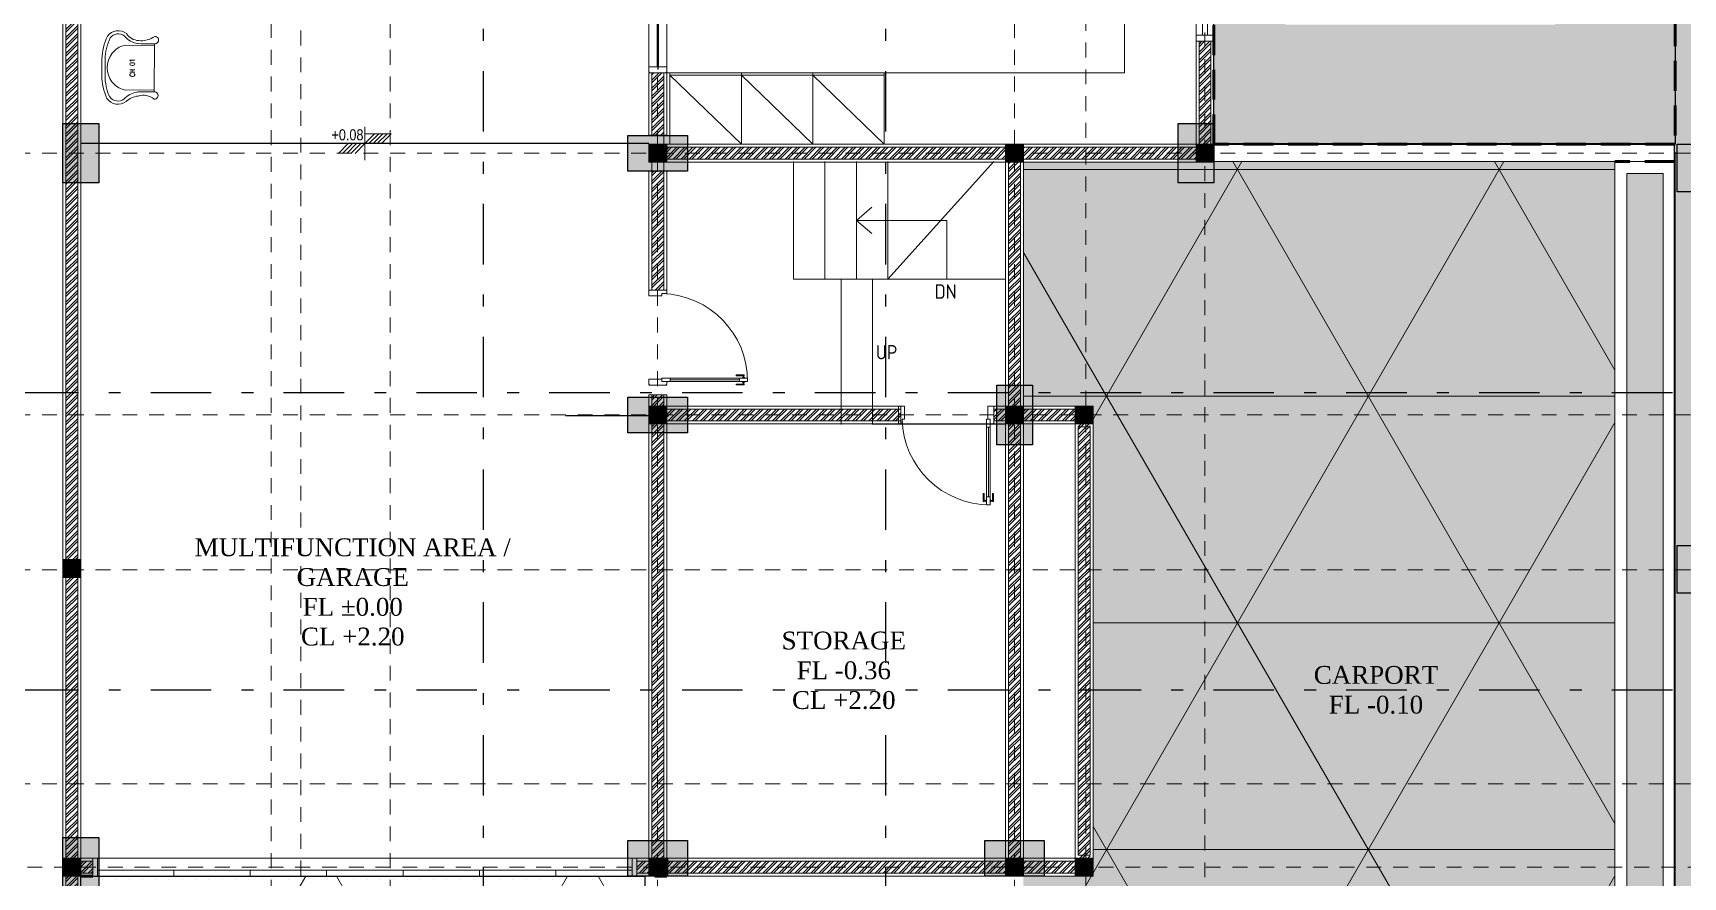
# Model space of a CAD drawing. Header units: millimetres. Extents: x -9564 to 494436, y -140371 to 4257.
# Drawn here: x -19.58 to -5.72, y 113.41 to 120.5 of the extents above; entities that cross this region are included whole.
import ezdxf
from ezdxf.enums import TextEntityAlignment as Align

# ---------------------------------------------------------------- set-up
doc = ezdxf.new("R2010")
doc.units = ezdxf.units.MM
doc.header["$MEASUREMENT"] = 0
for name, pattern in [('DASHDOTX2', [50.8, 25.4, -12.7, 0, -12.7]), ('DASHED2', [0.375, 0.25, -0.125]), ('HIDDEN2', [0.1875, 0.125, -0.0625]), ('SLD-Solid', [0]), ('XR-LANTAI 1$0$HIDDEN', [0.375, 0.25, -0.125])]:
    doc.linetypes.add(name, pattern=pattern)
for name, color, linetype, lineweight in [('09-Arsiran', 8, 'Continuous', 5), ('28-Arsiran', 252, 'Continuous', 5), ('8', 8, 'Continuous', 5), ('AS', 8, 'HIDDEN2', 5), ('DINDING', 1, 'Continuous', 20), ('DOOR OPENING', 4, 'SLD-Solid', 5), ('FURNITURE', 25, 'Continuous', 5), ('HATCH', 8, 'Continuous', 13), ('KOL', 5, 'Continuous', 18), ('LEGEND', 1, 'DASHED2', 50), ('TEXT 1', 210, 'Continuous', 5), ('XR-KOP A3_MOZART$0$A-TXTKOP', 3, 'Continuous', 5)]:
    doc.layers.add(name, color=color, linetype=linetype, lineweight=lineweight)
for name, color, linetype in [('1', 5, 'Continuous'), ('DIM DET', 8, 'HIDDEN2'), ('Garis Wipeout', 241, 'Continuous'), ('TEXT', 4, 'Continuous'), ('WALL', 90, 'Continuous')]:
    doc.layers.add(name, color=color, linetype=linetype)
doc.styles.add('0010-WKA13-TEXT', font='isocp.shx', dxfattribs={"height": 15})
doc.styles.add('Arial Narrow', font='ARIALN.TTF')
doc.styles.add('HAND', font='ROMAND.SHX', dxfattribs={"width": 0.8, "height": 250})
doc.styles.add('style1', font='times.ttf', dxfattribs={"height": 0.15})
doc.styles.add('XR-KOP A3_MOZART$0$ROMAND', font='romand.shx', dxfattribs={"height": 2, "bigfont": 'bigfont.shx'})
doc.styles.add('XR-LANTAI 1$0$ROMANS', font='romans.shx', dxfattribs={"width": 0.8})
pattern_1 = [(45, (-258.146637, -137.640266), (-0.0336759605, 0.0336759605), []), (45, (-258.124186, -137.640266), (-0.0336759605, 0.0336759605), [])]
pattern_2 = [(45, (-258.134137, -137.640266), (-0.0336759605, 0.0336759605), []), (45, (-258.111686, -137.640266), (-0.0336759605, 0.0336759605), [])]
pattern_3 = [(0, (-194.23794, -143.53514), (0.0555625, 0.111125), [0, -0.111125])]
pattern_4 = [(0, (-194.238, -143.5351), (0, 1.905), []), (60, (-194.238, -143.5351), (-1.649778, 0.9525), []), (120, (-194.238, -143.5351), (-1.649778, -0.9525), [])]
pattern_5 = [(0, (0, 0), (0, 6.985), [5.08, -1.905]), (90, (0, 0), (-6.985, 4e-16), [5.08, -1.905])]

# ---------------------------------------------------------------- blocks, each defined once
blk = doc.blocks.new('KOLOM PRAKTIS')
at = {"layer": 'HATCH'}
h = blk.add_hatch(color=256, dxfattribs=at)
h.dxf.hatch_style = 1
h.paths.add_polyline_path([(-75, 75), (-75, -75), (75, -75), (75, 75)])
at = {"layer": 'KOL'}
blk.add_lwpolyline([(-75, -75), (75, -75), (75, 75), (-75, 75)], close=True, dxfattribs=at)
blk = doc.blocks.new('KUSEN PINTU')
at = {"layer": 'DOOR OPENING', "linetype": 'Continuous', "transparency": 33554687}
for p, q in [((-30, 110), (-30, 150)), ((-30, 150), (-5, 150)), ((-5, 150), (-5, 145)), ((-5, 145), (0, 145)), ((0, 145), (0, 5)), ((-50, 110), (-30, 110)), ((-50, 0), (-50, 110)), ((-5, 0), (-50, 0)), ((0, 5), (-5, 5)), ((-5, 5), (-5, 0))]:
    blk.add_line(p, q, dxfattribs=at)
at = {"layer": 'DOOR OPENING', "linetype": 'Continuous', "ltscale": 10, "transparency": 33554687}
for p, q in [((0, 145), (0, 150)), ((0, 5), (0, 0))]:
    blk.add_line(p, q, dxfattribs=at)
blk = doc.blocks.new('A$C3020dce1')
at = {"layer": 'DOOR OPENING', "linetype": 'Continuous', "transparency": 33554687}
for p, q in [((110, 60), (110, 30)), ((110, 60), (178, 60)), ((178, 30), (110, 30)), ((178, 60), (178, 30)), ((735, 79), (735, 88)), ((735, 88), (802, 88)), ((802, 79), (735, 79)), ((802, 10), (735, 10)), ((735, 10), (735, 2)), ((735, 2), (802, 2)), ((830, 60), (762, 60)), ((762, 60), (762, 30)), ((762, 30), (830, 30)), ((785, 60), (785, 62)), ((807, 60), (785, 60)), ((807, 30), (785, 30)), ((785, 30), (785, 28)), ((787, 64), (806, 64)), ((787, 26), (806, 26)), ((802, 88), (802, 79)), ((802, 2), (802, 10)), ((807, 62), (807, 60)), ((807, 28), (807, 30)), ((830, 30), (830, 60))]:
    blk.add_line(p, q, dxfattribs=at)
at = {"layer": 'DOOR OPENING', "transparency": 33554687}
blk.add_line((110, 30), (150, 30), dxfattribs=at)
at = {"layer": 'DOOR OPENING', "linetype": 'Continuous', "ltscale": 10, "transparency": 33554687}
for p, q in [((178, 60), (762, 60)), ((762, 45), (178, 45)), ((178, 30), (762, 30)), ((793, 64), (793, 79)), ((793, 10), (793, 26)), ((799, 64), (799, 79)), ((799, 10), (799, 26))]:
    blk.add_line(p, q, dxfattribs=at)
at = {"layer": 'DOOR OPENING', "color": 8, "ltscale": 2, "transparency": 33554687}
blk.add_arc((93, 33), 737, 359.775, 88.6553, dxfattribs=at)
at = {"layer": 'DOOR OPENING', "linetype": 'Continuous', "transparency": 33554687}
for centre, start, end in [((787, 62), 90, 180), ((787, 28), 180, 270), ((806, 62), 360, 90), ((806, 28), 270, 0)]:
    blk.add_arc(centre, 1.69, start, end, dxfattribs=at)
at = {"layer": 'DOOR OPENING', "linetype": 'Continuous', "transparency": 33554687, "xscale": -1, "rotation": 270}
blk.add_blockref('KUSEN PINTU', (0, 800), dxfattribs=at)
at = {"layer": 'DOOR OPENING', "linetype": 'Continuous', "transparency": 33554687, "rotation": 270}
blk.add_blockref('KUSEN PINTU', (0, 0), dxfattribs=at)
blk = doc.blocks.new('A$Cc80c1df7')
at = {"layer": '8', "transparency": 33554687}
for p, q in [((0, 600), (600, 600)), ((0, 600), (439, 600)), ((0, 600), (600, 600)), ((0, 580), (439, 580)), ((0, 580), (600, 580)), ((0, 580), (600, 0)), ((600, 600), (600, 0))]:
    blk.add_line(p, q, dxfattribs=at)
blk.add_lwpolyline([(600, 0), (0, 0), (0, 600), (600, 600)], close=True, dxfattribs=at)
blk = doc.blocks.new('XR-LANTAI 1$0$A$C006A1356')
blk.add_lwpolyline([(139, 49, -1.063474), (57, 48, 0.263984), (92, 228, 0.16326), (31, 364, -0.428242), (64, 578, -0.10714), (324, 635), (504, 634, -0.10714), (763, 572, -0.428242), (792, 358, 0.237282), (713, 223, 0.177013), (760, 42, -1.063474), (678, 45)], format="xyb", close=True)
for points in [[(139, 49), (140, 204, 0.019515), (135, 244, 0.167194), (59, 387, -0.416735), (82, 547, -0.105594), (324, 599), (503, 598, -0.105594), (744, 541, -0.416735), (765, 381, 0.203317), (681, 231), (679, 199), (678, 45)], [(159, 49), (162, 386, -0.149782), (250, 521, -0.334384), (572, 518, -0.165503), (662, 381), (659, 45)]]:
    blk.add_lwpolyline(points, format="xyb")
blk = doc.blocks.new('A$C7265e89b')
at = {"layer": 'FURNITURE', "color": 251, "linetype": 'XR-LANTAI 1$0$HIDDEN'}
blk.add_line((12.5, 109.9), (52.5, 229.9), dxfattribs=at)
at = {"layer": 'FURNITURE'}
blk.add_lwpolyline([(52.5, 229.9), (12.5, 229.9), (12.5, 109.9), (52.5, 109.9)], close=True, dxfattribs=at)
at = {"layer": 'FURNITURE', "xscale": 0.1, "yscale": 0.1, "zscale": 0.1, "rotation": 90}
for p in [(63.5, 260.3), (63.5, 0)]:
    blk.add_blockref('XR-LANTAI 1$0$A$C006A1356', p, dxfattribs=at)
at = {"layer": 'FURNITURE', "char_height": 5.5, "attachment_point": 1, "rotation": 90, "style": 'XR-LANTAI 1$0$ROMANS'}
for insert in [(31.5, 292.7), (31.5, 30.6)]:
    blk.add_mtext_dynamic_manual_height_columns('CH 01', width=27.015, gutter_width=0.1, heights=[0], dxfattribs=dict(at, insert=insert))
blk = doc.blocks.new('pot')
at = {"layer": '1', "linetype": 'DASHDOTX2', "ltscale": 0.02}
for points in [[(207.73, 147.396), (207.353, 147.396), (207.353, 171.641), (207.73, 171.641)], [(210.355, 147.396), (210.732, 147.396), (210.732, 171.641), (210.355, 171.641)], [(200.093, 160.089), (200.093, 159.712), (225.016, 159.712), (225.016, 160.089)], [(200.093, 157.589), (200.093, 157.212), (225.016, 157.212), (225.016, 157.589)]]:
    blk.add_lwpolyline(points, dxfattribs=at)
blk = doc.blocks.new('k4')
at = {"true_color": 0x636466}
h = blk.add_hatch(dxfattribs=at)
h.set_pattern_fill('ANGLE', color=251)
h.set_pattern_definition(pattern_5)
h.paths.add_polyline_path([(210.558, -20.392), (210.358, -20.392), (210.358, -20.792), (210.558, -20.792)])
h = blk.add_hatch(color=251, dxfattribs=at)
h.dxf.hatch_style = 1
h.paths.add_polyline_path([(210.558, -20.594), (210.358, -20.594), (210.358, -20.792), (210.558, -20.792)])
h.paths.add_polyline_path([(210.558, -20.392), (210.358, -20.392), (210.358, -20.594), (210.558, -20.594)])
for p, q in [((210.358, -20.392), (210.558, -20.392)), ((210.558, -20.392), (210.558, -20.792)), ((210.558, -20.792), (210.358, -20.792))]:
    blk.add_line(p, q)
blk.add_lwpolyline([(210.358, -20.392), (210.558, -20.392), (210.558, -20.792), (210.358, -20.792)], close=True)
blk = doc.blocks.new('kolom1')
at = {"true_color": 0x636466}
h = blk.add_hatch(dxfattribs=at)
h.set_pattern_fill('ANGLE', color=251)
h.set_pattern_definition(pattern_5)
h.paths.add_polyline_path([(201.312, -20.514), (201.612, -20.514), (201.612, -20.014), (201.312, -20.014)])
h = blk.add_hatch(color=251, dxfattribs=at)
h.dxf.hatch_style = 1
h.paths.add_polyline_path([(201.612, -20.014), (201.312, -20.014), (201.312, -20.514), (201.612, -20.514)])
blk.add_lwpolyline([(201.612, -20.014), (201.612, -20.514), (201.312, -20.514), (201.312, -20.014)], close=True)
blk = doc.blocks.new('KL1')
for name, p in [('kolom1', (-19.488, 181.986)), ('kolom1', (-10.118, 181.986)), ('k4', (-14.972, 182.19)), ('kolom1', (-11.643, 179.786)), ('k4', (-14.972, 178.817)), ('kolom1', (-19.488, 175.986))]:
    blk.add_blockref(name, p)
at = {"rotation": 270}
for p in [(207.085, 363.184), (207.085, 360.984), (207.085, 357.259), (210.082, 357.259)]:
    blk.add_blockref('kolom1', p, dxfattribs=at)
blk = doc.blocks.new('bv')
at = {"layer": 'DOOR OPENING', "linetype": 'Continuous', "ltscale": 10, "transparency": 33554687}
for p, q in [((197.497, 194.697), (197.497, 195.397)), ((197.497, 195.397), (197.647, 195.397)), ((197.497, 195.347), (197.647, 195.347)), ((197.55, 195.347), (197.55, 194.747)), ((197.593, 195.347), (197.593, 194.747)), ((197.647, 195.397), (197.647, 194.697)), ((197.647, 194.747), (197.497, 194.747)), ((197.647, 194.697), (197.497, 194.697))]:
    blk.add_line(p, q, dxfattribs=at)
blk = doc.blocks.new('jj')
blk.add_line((208.819, 163.275), (208.819, 162.425))
at = {"layer": 'DOOR OPENING', "linetype": 'Continuous', "transparency": 33554687}
for p, q in [((208.744, 164.802), (208.744, 164.025)), ((208.813, 164.802), (208.813, 164.03)), ((208.825, 164.802), (208.825, 164.03)), ((208.894, 164.802), (208.894, 164.025)), ((208.744, 162.447), (208.744, 163.225)), ((208.813, 162.447), (208.813, 163.22)), ((208.825, 162.447), (208.825, 163.22)), ((208.894, 162.447), (208.894, 163.225))]:
    blk.add_line(p, q, dxfattribs=at)
for points in [[(208.894, 164.822), (208.894, 164.822), (208.894, 164.847), (208.889, 164.847), (208.889, 164.852), (208.749, 164.852), (208.749, 164.847), (208.744, 164.847), (208.744, 164.802), (208.894, 164.802)], [(208.894, 162.427), (208.894, 162.427), (208.894, 162.402), (208.889, 162.402), (208.889, 162.397), (208.749, 162.397), (208.749, 162.402), (208.744, 162.402), (208.744, 162.447), (208.894, 162.447)]]:
    blk.add_lwpolyline(points, close=True, dxfattribs=at)
at = {"layer": 'LEGEND', "xscale": 0.001, "yscale": 0.001, "zscale": 0.001}
blk.add_blockref('A$C3020dce1', (208.744, 163.225), dxfattribs=at)
blk = doc.blocks.new('as1')
at = {"layer": 'AS'}
for p, q in [((139.888, 146.696), (139.888, 169.189)), ((141.638, 146.696), (141.638, 169.189)), ((141.888, 146.858), (141.888, 169.189)), ((142.638, 146.696), (142.638, 169.189)), ((144.883, 146.696), (144.883, 169.189)), ((147.883, 146.696), (147.883, 169.189)), ((148.483, 146.307), (148.483, 169.189)), ((149.483, 146.618), (149.483, 169.189)), ((137.013, 161.478), (158.579, 161.478)), ((137.013, 159.278), (158.579, 159.278)), ((137.013, 157.978), (158.579, 157.978)), ((137.013, 156.178), (158.579, 156.178)), ((136.44, 155.478), (158.579, 155.478))]:
    blk.add_line(p, q, dxfattribs=at)
blk = doc.blocks.new('A$C2a879c63')
at = {"layer": '09-Arsiran'}
h = blk.add_hatch(dxfattribs=at)
h.set_pattern_fill('CROSS', color=256, scale=0.01)
h.set_pattern_definition([(0, (-263.248824, -163.86883), (0.0635, 0.0635), [0.03175, -0.09525]), (90, (-263.23295, -163.88471), (-0.0635, 0.0635), [0.03175, -0.09525])])
h.paths.add_polyline_path([(23.1308, 25.3372), (19.2558, 25.3372), (19.2558, 18.2623), (23.1308, 18.2623)])
h.paths.add_polyline_path([(22.1258, 19.2673), (19.8558, 19.2673), (19.8558, 24.3373), (22.1258, 24.3373)], flags=16)
h = blk.add_hatch(dxfattribs=at)
h.set_pattern_fill('NET3', color=256, scale=0.6)
h.set_pattern_definition(pattern_4)
h.paths.add_polyline_path([(17.6558, 15.9123), (18.2408, 15.9123), (18.2408, 12.2623), (17.6558, 12.2623)], flags=17)
h.paths.add_polyline_path([(17.6558, 18.1173), (22.6258, 18.1173), (22.6258, 7.5373), (23.1308, 7.5373), (23.1308, 5.4373), (17.6558, 5.4373)])
h = blk.add_hatch(dxfattribs=at)
h.set_pattern_fill('DOTS', color=256, scale=0.07)
h.set_pattern_definition(pattern_3)
h.paths.add_polyline_path([(17.6558, 16.0623), (18.2408, 16.0623), (18.2408, 12.1123), (17.6558, 12.1123), (17.6558, 5.4323), (23.1308, 5.4323), (23.1308, 7.5323), (22.6258, 7.5323), (22.6258, 18.1123), (17.6558, 18.1123)])
h = blk.add_hatch(dxfattribs=at)
h.set_pattern_fill('DOTS', color=256, scale=0.07)
h.set_pattern_definition(pattern_3)
h.paths.add_polyline_path([(9.7358, 12.1123), (14.4758, 12.1123), (14.4758, 5.4373), (9.7358, 5.4373)])
h = blk.add_hatch(dxfattribs=at)
h.set_pattern_fill('NET3', color=256, scale=0.6)
h.set_pattern_definition(pattern_4)
h.paths.add_polyline_path([(9.7358, 12.1123), (14.4758, 12.1123), (14.4758, 5.4373), (9.7358, 5.4373)])
at = {"layer": '28-Arsiran'}
h = blk.add_hatch(dxfattribs=at)
h.set_pattern_fill('ANSI32', color=256, scale=0.005)
h.set_pattern_definition(pattern_2)
h.paths.add_polyline_path([(19.2308, 19.1273), (19.1308, 19.1273), (19.1308, 18.2623), (19.2308, 18.2623)])
h.paths.add_polyline_path([(19.2308, 22.0398), (19.1308, 22.0398), (19.1308, 19.8273), (19.2308, 19.8273)])
h.paths.add_polyline_path([(19.1308, 24.3248), (19.2308, 24.3248), (19.2308, 25.1873), (19.1308, 25.1873)])
h.paths.add_polyline_path([(19.2308, 23.6248), (19.1308, 23.6248), (19.1308, 22.7398), (19.2308, 22.7398)])
h = blk.add_hatch(dxfattribs=at)
h.set_pattern_fill('ANSI32', color=256, scale=0.005)
h.set_pattern_definition(pattern_1)
h.paths.add_polyline_path([(9.7108, 23.8273), (9.6108, 23.8273), (9.6108, 11.2173), (9.7108, 11.2173)])
h = blk.add_hatch(dxfattribs=at)
h.set_pattern_fill('ANSI32', color=256, scale=0.005)
h.set_pattern_definition([(45, (-194.23794, -143.535144), (-0.0336759605, 0.0336759605), []), (45, (-194.21549, -143.535144), (-0.0336759605, 0.0336759605), [])])
h.paths.add_polyline_path([(14.6333, 18.8623), (14.5333, 18.8623), (14.5333, 18.3373), (14.6333, 18.3373)])
h = blk.add_hatch(dxfattribs=at)
h.set_pattern_fill('ANSI32', color=256, scale=0.005)
h.set_pattern_definition([(45, (163.564587, -349.36794), (-0.0336759605, 0.0336759605), []), (45, (163.58704, -349.36794), (-0.0336759605, 0.0336759605), [])])
h.paths.add_polyline_path([(19.2558, 18.1373), (19.2558, 18.2373), (14.6583, 18.2373), (14.6583, 18.1373)])
h = blk.add_hatch(dxfattribs=at)
h.set_pattern_fill('ANSI32', color=256, scale=0.005)
h.set_pattern_definition(pattern_1)
h.paths.add_polyline_path([(17.6308, 18.2623), (17.5308, 18.2623), (17.5308, 17.6573), (17.6308, 17.6573)])
h = blk.add_hatch(dxfattribs=at)
h.set_pattern_fill('ANSI32', color=256, scale=0.005)
h.set_pattern_definition(pattern_1)
h.paths.add_polyline_path([(14.6333, 18.0373), (14.5833, 18.0373), (14.5833, 17.0373), (14.6333, 17.0373)])
h.paths.add_polyline_path([(14.5833, 18.0373), (14.5333, 18.0373), (14.5333, 17.0373), (14.5833, 17.0373)])
h.paths.add_polyline_path([(14.6333, 16.1573), (14.5833, 16.1573), (14.5833, 16.0573), (14.6333, 16.0573)])
h.paths.add_polyline_path([(14.5833, 16.1573), (14.5333, 16.1573), (14.5333, 16.0573), (14.5833, 16.0573)])
h = blk.add_hatch(dxfattribs=at)
h.set_pattern_fill('ANSI32', color=256, scale=0.005)
h.set_pattern_definition(pattern_1)
h.paths.add_polyline_path([(17.6308, 17.6573), (17.5308, 17.6573), (17.5308, 15.9073), (17.6308, 15.9073)])
h = blk.add_hatch(dxfattribs=at)
h.set_pattern_fill('ANSI32', color=256, scale=0.005)
h.set_pattern_definition([(45, (-265.41706, -137.635266), (-0.0336759605, 0.0336759605), []), (45, (-265.394607, -137.635266), (-0.0336759605, 0.0336759605), [])])
h.paths.add_polyline_path([(16.6258, 15.9373), (16.6258, 16.0373), (14.6583, 16.0373), (14.6583, 15.9373)])
h = blk.add_hatch(dxfattribs=at)
h.set_pattern_fill('ANSI32', color=256, scale=0.005)
h.set_pattern_definition([(45, (-258.134137, -137.635266), (-0.0336759605, 0.0336759605), []), (45, (-258.111686, -137.635266), (-0.0336759605, 0.0336759605), [])])
h.paths.add_polyline_path([(18.0908, 15.9373), (18.0908, 16.0373), (17.4058, 16.0373), (17.4058, 15.9373)])
h = blk.add_hatch(dxfattribs=at)
h.set_pattern_fill('ANSI32', color=256, scale=0.005)
h.set_pattern_definition([(45, (-265.44456, -137.640266), (-0.0336759605, 0.0336759605), []), (45, (-265.42211, -137.640266), (-0.0336759605, 0.0336759605), [])])
h.paths.add_polyline_path([(14.5333, 12.2623), (14.6333, 12.2623), (14.6333, 15.9073), (14.5333, 15.9073)])
h = blk.add_hatch(dxfattribs=at)
h.set_pattern_fill('ANSI32', color=256, scale=0.005)
h.set_pattern_definition([(45, (-258.134137, -137.640266), (-0.0336759605, 0.0336759605), []), (45, (-258.111686, -137.640266), (-0.0336759605, 0.0336759605), [])])
h.paths.add_polyline_path([(17.6308, 15.9073), (17.5308, 15.9073), (17.5308, 12.2473), (17.6308, 12.2473)])
h = blk.add_hatch(dxfattribs=at)
h.set_pattern_fill('ANSI32', color=256, scale=0.005)
h.set_pattern_definition([(45, (-304.560906, -137.640266), (-0.0336759605, 0.0336759605), []), (45, (-304.538455, -137.640266), (-0.0336759605, 0.0336759605), [])])
h.paths.add_polyline_path([(18.2158, 12.2623), (18.1158, 12.2623), (18.1158, 15.9123), (18.2158, 15.9123)])
h = blk.add_hatch(dxfattribs=at)
h.set_pattern_fill('ANSI32', color=256, scale=0.005)
h.set_pattern_definition([(45, (-263.248824, -137.625266), (-0.0336759605, 0.0336759605), []), (45, (-263.226373, -137.625266), (-0.0336759605, 0.0336759605), [])])
h.paths.add_polyline_path([(9.8358, 12.1373), (9.8358, 12.2373), (9.5858, 12.2373), (9.5858, 12.1373)])
h = blk.add_hatch(dxfattribs=at)
h.set_pattern_fill('ANSI32', color=256, scale=0.005)
h.set_pattern_definition([(45, (170.83501, -349.36294), (-0.0336759605, 0.0336759605), []), (45, (170.85746, -349.36294), (-0.0336759605, 0.0336759605), [])])
h.paths.add_polyline_path([(14.6583, 12.1373), (14.6583, 12.2373), (14.4083, 12.2373), (14.4083, 12.1373)])
h = blk.add_hatch(dxfattribs=at)
h.set_pattern_fill('ANSI32', color=256, scale=0.005)
h.set_pattern_definition(pattern_2)
h.paths.add_polyline_path([(14.6583, 12.1373), (17.6558, 12.1373), (17.6558, 12.2373), (14.6583, 12.2373)])
h = blk.add_hatch(dxfattribs=at)
h.set_pattern_fill('ANSI32', color=256, scale=0.005)
h.set_pattern_definition([(45, (-304.560906, -137.865266), (-0.0336759605, 0.0336759605), []), (45, (-304.538455, -137.865266), (-0.0336759605, 0.0336759605), [])])
h.paths.add_polyline_path([(18.0908, 12.1373), (18.0908, 12.2373), (17.6408, 12.2373), (17.6408, 12.1373)])
at = {"layer": '8', "transparency": 33554687}
h = blk.add_hatch(dxfattribs=at)
h.set_pattern_fill('GRASS', color=256, scale=0.005)
h.set_pattern_definition([(90, (-196.3025, -143.53514), (-0.08980256, 0.08980256), [0.0238125, -0.15579262]), (45, (-196.3025, -143.53514), (-0.08980256, 0.08980256), [0.0238125, -0.1031875]), (135, (-196.3025, -143.53514), (-0.08980256, -0.08980256), [0.0238125, -0.1031875])])
h.paths.add_polyline_path([(27.2258, 11.4873), (23.1308, 11.4873), (23.1308, 7.5373), (27.2258, 7.5373)])
h.paths.add_polyline_path([(27.2258, 12.1873), (23.1308, 12.1873), (23.1308, 11.4873), (27.2258, 11.4873)])
h.paths.add_polyline_path([(27.2258, 12.8873), (23.1308, 12.8873), (23.1308, 12.1873), (27.2258, 12.1873)])
h.paths.add_polyline_path([(27.2258, 14.6873), (23.1308, 14.6873), (23.1308, 12.8873), (27.2258, 12.8873)])
h.paths.add_polyline_path([(27.2258, 15.9873), (23.1308, 15.9873), (23.1308, 14.6873), (27.2258, 14.6873)])
h.paths.add_polyline_path([(27.2258, 18.1873), (23.1308, 18.1873), (23.1308, 15.9873), (27.2258, 15.9873)])
h.paths.add_polyline_path([(27.2258, 20.7873), (23.1308, 20.7873), (23.1308, 18.1873), (27.2258, 18.1873)])
h.paths.add_polyline_path([(27.2258, 21.5673), (23.1308, 21.5673), (23.1308, 20.7873), (27.2258, 20.7873)])
h.paths.add_polyline_path([(27.2258, 22.4373), (23.1308, 22.4373), (23.1308, 21.5673), (27.2258, 21.5673)])
h.paths.add_polyline_path([(27.2258, 23.0373), (23.1308, 23.0373), (23.1308, 22.4373), (27.2258, 22.4373)])
h.paths.add_polyline_path([(27.2258, 23.9373), (23.1308, 23.9373), (23.1308, 23.0373), (27.2258, 23.0373)])
h.paths.add_polyline_path([(27.2258, 25.3372), (23.1308, 25.3372), (23.1308, 23.9373), (27.2258, 23.9373)])
h.paths.add_polyline_path([(22.3207, 12.472), (23.6097, 12.472), (23.6097, 12.6745), (22.3207, 12.6745)], flags=9)
h = blk.add_hatch(dxfattribs=at)
h.set_pattern_fill('GRASS', color=256, scale=0.005)
h.set_pattern_definition([(90, (-194.23794, -143.53514), (-0.08980256, 0.08980256), [0.0238125, -0.15579262]), (45, (-194.23794, -143.53514), (-0.08980256, 0.08980256), [0.0238125, -0.1031875]), (135, (-194.23794, -143.53514), (-0.08980256, -0.08980256), [0.0238125, -0.1031875])])
h.paths.add_polyline_path([(22.7258, 18.0173), (23.0308, 18.0173), (23.0308, 7.6373), (22.7258, 7.6373)])
for p, q in [((14.5083, 18.2673), (9.7358, 18.2673)), ((19.2558, 18.2623), (23.1308, 18.2623)), ((23.1258, 9.0373), (23.1258, 18.2673)), ((13.8083, 15.9822), (14.5083, 15.9823))]:
    blk.add_line(p, q)
at = {"color": 244, "lineweight": -2, "true_color": 0x991b1e}
blk.add_line((12.122, 18.2673), (12.042, 18.2673), dxfattribs=at)
for points in [[(23.1308, 18.2623), (19.2558, 18.2623), (19.2558, 25.3372), (23.1308, 25.3372)], [(9.7358, 12.1123), (14.4758, 12.1123), (14.4758, 5.4373), (9.7358, 5.4373)]]:
    blk.add_lwpolyline(points, close=True)
at = {"layer": '28-Arsiran'}
for p, q in [((14.5408, 18.2373), (19.2558, 18.2373)), ((14.5408, 18.1373), (19.2558, 18.1373)), ((14.6583, 16.0373), (16.6258, 16.0373)), ((14.5333, 12.2473), (14.5333, 15.9123)), ((14.6333, 12.2473), (14.6333, 15.9123)), ((14.6583, 15.9373), (16.6258, 15.9373))]:
    blk.add_line(p, q, dxfattribs=at)
at = {"layer": '8'}
for p, q in [((9.6108, 23.8273), (9.6108, 11.2173)), ((9.7108, 23.8273), (9.7108, 11.2173)), ((19.1308, 18.2623), (19.1308, 19.1273)), ((19.2308, 18.2623), (19.2308, 19.1273)), ((14.5333, 18.3373), (14.5333, 18.8623)), ((14.6333, 18.2623), (14.6333, 18.8623)), ((14.5333, 17.0373), (14.5333, 18.2623)), ((14.6333, 17.0373), (14.6333, 18.2373)), ((17.5308, 18.2623), (17.5308, 17.6573)), ((17.6308, 18.2623), (17.6308, 17.6573)), ((17.5308, 17.6573), (17.5308, 15.9073)), ((17.6308, 17.6573), (17.6308, 15.9073)), ((14.5333, 16.0623), (14.5333, 16.1573)), ((14.6333, 16.0623), (14.6333, 16.1573)), ((17.4058, 16.0373), (18.0908, 16.0373)), ((17.4058, 15.9373), (18.0908, 15.9373)), ((17.5308, 15.9073), (17.5308, 12.2473)), ((17.6308, 15.9073), (17.6308, 12.2473)), ((9.5858, 12.2373), (9.8358, 12.2373)), ((14.4083, 12.2373), (14.6583, 12.2373)), ((14.5358, 12.2373), (17.6558, 12.2373)), ((17.6408, 12.2373), (18.0908, 12.2373)), ((9.5858, 12.1373), (9.8358, 12.1373)), ((14.4083, 12.1373), (14.6583, 12.1373)), ((14.5358, 12.1373), (17.6558, 12.1373)), ((17.6408, 12.1373), (18.0908, 12.1373))]:
    blk.add_line(p, q, dxfattribs=at)
at = {"layer": '8', "transparency": 33554687}
for p, q in [((19.2558, 21.6172), (19.2558, 18.2623)), ((19.2558, 18.2673), (23.1258, 18.2673)), ((18.9958, 18.1123), (18.1908, 18.1123)), ((19.2558, 18.1173), (23.1258, 18.1173))]:
    blk.add_line(p, q, dxfattribs=at)
at = {"layer": '8', "linetype": 'Continuous', "transparency": 33554687}
for p, q in [((15.7245, 17.1273), (15.7245, 18.1173)), ((15.9883, 17.1273), (15.9883, 18.1173)), ((16.252, 17.1273), (16.252, 18.1173)), ((16.5158, 18.1173), (16.5158, 17.1273)), ((16.5158, 17.1273), (17.4058, 18.1173)), ((16.252, 17.6223), (16.3826, 17.7328)), ((16.252, 17.6223), (17.012, 17.6223)), ((16.252, 17.6223), (16.3826, 17.5117)), ((17.012, 17.1273), (17.012, 17.6223)), ((17.5058, 17.1273), (15.7245, 17.1273)), ((16.1245, 15.9073), (16.1245, 17.1273)), ((16.3883, 15.9073), (16.3883, 17.1273)), ((16.5158, 17.1273), (17.5058, 17.1273)), ((14.6583, 15.9123), (16.3883, 15.9123)), ((17.4058, 15.9123), (17.6558, 15.9123))]:
    blk.add_line(p, q, dxfattribs=at)
at = {"layer": '8'}
blk.add_lwpolyline([(18.2158, 15.8873), (18.2158, 12.2873), (18.1158, 12.2873), (18.1158, 15.8873)], close=True, dxfattribs=at)
at = {"layer": 'AS'}
blk.add_line((23.1308, 26.0697), (23.1308, 4.6489), dxfattribs=at)
at = {"layer": 'DIM DET', "ltscale": 10}
blk.add_line((16.3883, 15.9123), (17.5058, 15.9123), dxfattribs=at)
at = {"layer": 'DINDING'}
for p, q in [((18.5058, 20.6923), (18.5058, 18.8623)), ((14.5083, 18.8623), (18.5058, 18.8623)), ((22.6258, 18.1173), (22.6258, 7.9192))]:
    blk.add_line(p, q, dxfattribs=at)
for points in [[(19.1058, 18.2623), (19.1058, 25.1873), (19.2558, 25.1873), (19.2558, 18.2623)], [(9.7358, 23.8273), (9.7358, 11.2173), (9.5858, 11.2173), (9.5858, 23.8273)], [(14.5083, 18.3373), (14.5083, 18.8623), (14.6583, 18.8623), (14.6583, 18.3373)], [(14.6583, 18.1123), (19.2558, 18.1123), (19.2558, 18.2623), (14.6583, 18.2623)], [(17.6558, 18.2623), (17.6558, 18.1123), (17.5058, 18.1123), (17.5058, 18.2623)], [(14.5083, 17.0373), (14.5083, 18.0373), (14.6583, 18.0373), (14.6583, 17.0373)], [(17.6558, 18.1123), (17.6558, 15.9123), (17.5058, 15.9123), (17.5058, 18.1123)], [(22.6258, 18.1173), (23.1308, 18.1173), (23.1308, 7.5373), (22.6258, 7.5373)], [(22.7258, 18.0173), (23.0308, 18.0173), (23.0308, 7.6373), (22.7258, 7.6373)], [(14.5083, 16.0623), (14.5083, 16.1573), (14.6583, 16.1573), (14.6583, 16.0623)], [(14.6583, 15.9123), (16.6258, 15.9123), (16.6258, 16.0623), (14.6583, 16.0623)], [(17.4058, 15.9123), (18.0908, 15.9123), (18.0908, 16.0623), (17.4058, 16.0623)], [(14.5083, 12.2623), (14.5083, 15.9123), (14.6583, 15.9123), (14.6583, 12.2623)], [(17.6558, 15.9123), (17.6558, 12.2473), (17.5058, 12.2473), (17.5058, 15.9123)], [(18.2408, 15.9123), (18.2408, 12.2623), (18.0908, 12.2623), (18.0908, 15.9123)], [(9.5858, 12.1123), (9.8358, 12.1123), (9.8358, 12.2623), (9.5858, 12.2623)], [(14.4083, 12.1123), (14.5083, 12.1123), (14.5083, 12.2623), (14.4083, 12.2623)], [(14.6583, 12.1123), (17.6558, 12.1123), (17.6558, 12.2623), (14.6583, 12.2623)], [(17.6558, 12.1123), (18.0908, 12.1123), (18.0908, 12.2623), (17.6558, 12.2623)]]:
    blk.add_lwpolyline(points, close=True, dxfattribs=at)
at = {"layer": 'DOOR OPENING', "linetype": 'Continuous', "transparency": 33554687}
for p, q in [((9.8358, 12.1123), (9.8358, 12.2623)), ((9.8358, 12.2623), (14.4083, 12.2623)), ((9.8358, 12.2623), (9.8758, 12.2623)), ((9.8758, 12.1123), (9.8758, 12.2623)), ((14.3683, 12.1123), (14.3683, 12.2623)), ((14.3683, 12.2623), (14.4083, 12.2623)), ((14.4208, 12.1123), (9.8333, 12.1123)), ((9.8358, 12.1123), (9.8758, 12.1123))]:
    blk.add_line(p, q, dxfattribs=at)
at = {"layer": 'DOOR OPENING', "linetype": 'Continuous'}
blk.add_line((17.6408, 12.1123), (17.6408, 12.1123), dxfattribs=at)
at = {"layer": 'DOOR OPENING', "linetype": 'Continuous', "transparency": 33554687}
for points in [[(14.4083, 12.1123), (9.8358, 12.1123), (9.8358, 12.2623), (14.4083, 12.2623)], [(9.8758, 12.1123), (10.5176, 12.1123), (10.5176, 12.1631), (9.8758, 12.1631)], [(10.5176, 12.1123), (11.1594, 12.1123), (11.1594, 12.1631), (10.5176, 12.1631)], [(11.1594, 12.1123), (11.8011, 12.1123), (11.8011, 12.1631), (11.1594, 12.1631)], [(11.8011, 12.1123), (12.4429, 12.1123), (12.4429, 12.1631), (11.8011, 12.1631)], [(12.4429, 12.1123), (13.0847, 12.1123), (13.0847, 12.1631), (12.4429, 12.1631)], [(13.0847, 12.1123), (13.7265, 12.1123), (13.7265, 12.1631), (13.0847, 12.1631)], [(13.7265, 12.1123), (14.3683, 12.1123), (14.3683, 12.1631), (13.7265, 12.1631)]]:
    blk.add_lwpolyline(points, close=True, dxfattribs=at)
at = {"layer": 'LEGEND'}
for p, q in [((23.1258, 18.1173), (22.6258, 18.1173)), ((14.6583, 12.1123), (14.6583, 12.2623)), ((9.7358, 12.1123), (9.8358, 12.1123)), ((14.5583, 12.1123), (14.6583, 12.1123))]:
    blk.add_line(p, q, dxfattribs=at)
blk.add_lwpolyline([(19.2558, 25.3372), (23.1308, 25.3372), (23.1308, 18.2623), (19.2558, 18.2623)], close=True, dxfattribs=at)
at = {"layer": 'TEXT 1', "color": 210, "transparency": 33554687}
for p, q in [((12.122, 18.4073), (12.122, 18.1273)), ((12.122, 18.2673), (12.204, 18.3493)), ((12.204, 18.3493), (12.122, 18.3493)), ((12.1568, 18.2673), (12.2388, 18.3493)), ((12.1916, 18.2673), (12.2736, 18.3493)), ((12.204, 18.3493), (12.3432, 18.3493)), ((12.2264, 18.2673), (12.3084, 18.3493)), ((12.2612, 18.2673), (12.3432, 18.3493)), ((11.9008, 18.1852), (11.9829, 18.2673)), ((11.9356, 18.1852), (12.0176, 18.2673)), ((11.9704, 18.1852), (12.0524, 18.2673)), ((12.0052, 18.1852), (12.0872, 18.2673)), ((12.04, 18.1852), (12.122, 18.2673))]:
    blk.add_line(p, q, dxfattribs=at)
for name, p in [('pot', (-194.2329, -143.5351)), ('as1', (-130.3025, -143.2907)), ('KL1', (-172.2379, -143.5351)), ('jj', (-194.2354, -143.5351)), ('bv', (-178.391, -175.5693))]:
    blk.add_blockref(name, p)
at = {"layer": 'Garis Wipeout', "ltscale": 50, "xscale": 0.0075, "yscale": 0.0075, "zscale": 0.0075}
blk.add_blockref('A$C7265e89b', (9.9123, 18.5982), dxfattribs=at)
at = {"layer": 'LEGEND', "xscale": 0.001, "yscale": 0.001, "zscale": 0.001}
for name, p in [('A$Cc80c1df7', (14.6858, 18.2623)), ('A$Cc80c1df7', (15.2858, 18.2623)), ('A$Cc80c1df7', (15.8858, 18.2623)), ('A$C3020dce1', (14.5083, 16.2373))]:
    blk.add_blockref(name, p, dxfattribs=at)
at = {"layer": 'LEGEND', "xscale": -0.001, "yscale": 0.001, "zscale": 0.001, "rotation": 90}
blk.add_blockref('A$C3020dce1', (17.4058, 16.0623), dxfattribs=at)
at = {"layer": 'WALL', "transparency": 33554687, "xscale": 0.001, "yscale": 0.001, "zscale": 0.001}
for p in [(14.5833, 18.1873), (17.5808, 18.1873), (19.1808, 18.1873), (14.5833, 15.9873), (17.5808, 15.9873), (18.1658, 15.9873), (9.6608, 14.6973), (9.6608, 12.1873), (14.5833, 12.1873), (17.5808, 12.1873), (18.1658, 12.1873)]:
    blk.add_blockref('KOLOM PRAKTIS', p, dxfattribs=at)
at = {"color": 4, "style": 'HAND'}
for tag, height, rotation, p in [('DRY.WASHER', 0.054, 0, (11.9366, 24.9122)), ('PATIO', 0.135, 0, (20.9666, 21.5696)), ('GENSET', 0.135, 0, (18.2157, 17.1045)), ('PLANTERBOX', 0.135, 90, (22.169, 13.2959)), ('PLANTERBOX', 0.135, 0, (18.5224, 11.5633)), ('PATIO', 0.135, 0, (400.0395, 10.821)), ('CARPORT', 0.135, 0, (12.157, 9.7744)), ('CARPORT', 0.135, 0, (20.6202, 9.7744))]:
    blk.add_attdef(tag, text='', height=height, rotation=rotation, dxfattribs=at).set_placement(p, align=Align.MIDDLE)
at = {"layer": '8', "transparency": 33554687, "char_height": 0.12, "width": 0.391538, "attachment_point": 3, "style": '0010-WKA13-TEXT'}
for s, insert in [('DN', (17.0949, 17.0847)), ('UP', (16.5972, 16.5746))]:
    blk.add_mtext(s, dxfattribs=dict(at, insert=insert))
at = {"layer": 'TEXT', "char_height": 0.15, "width": 3.201421, "attachment_point": 5, "style": 'style1'}
for s, insert in [('\\A1;MULTIFUNCTION AREA / GARAGE\\PFL %%P0.00\\PCL +2.20', (12.0207, 14.4988)), ('\\A1;STORAGE\\PFL -0.36\\PCL +2.20', (16.1462, 13.8403)), ('\\A1;CARPORT\\PFL -0.10', (20.6177, 13.6764))]:
    blk.add_mtext(s, dxfattribs=dict(at, insert=insert))
at = {"layer": 'TEXT 1', "transparency": 33554687, "style": 'Arial Narrow'}
blk.add_text('+0.08', height=0.09278, dxfattribs=at).set_placement((11.8416, 18.2952))
at = {"layer": 'XR-KOP A3_MOZART$0$A-TXTKOP', "style": 'XR-KOP A3_MOZART$0$ROMAND'}
for tag, p in [('1:200', (37.0468, 3.1879)), ('1:100', (79.0468, 3.1879)), ('1:100', (121.0468, 3.1879)), ('1:100', (163.0468, 3.1879)), ('1:100', (205.0468, 3.1879)), ('1:100', (247.0468, 3.1879)), ('1:100', (289.0468, 3.1879)), ('1:100', (331.0468, 3.1879)), ('1:100', (373.0468, 3.1879)), ('1:100', (415.0468, 3.1879)), ('1:100', (457.0468, 3.1879)), ('1:100', (499.0468, 3.1879))]:
    blk.add_attdef(tag, text='', height=0.1296, dxfattribs=at).set_placement(p, align=Align.MIDDLE)

msp = doc.modelspace()

# ---------------------------------------------------------------- block references
msp.add_blockref('A$C2a879c63', (-28.9148, 101.3058))

doc.saveas('drawing.dxf')
